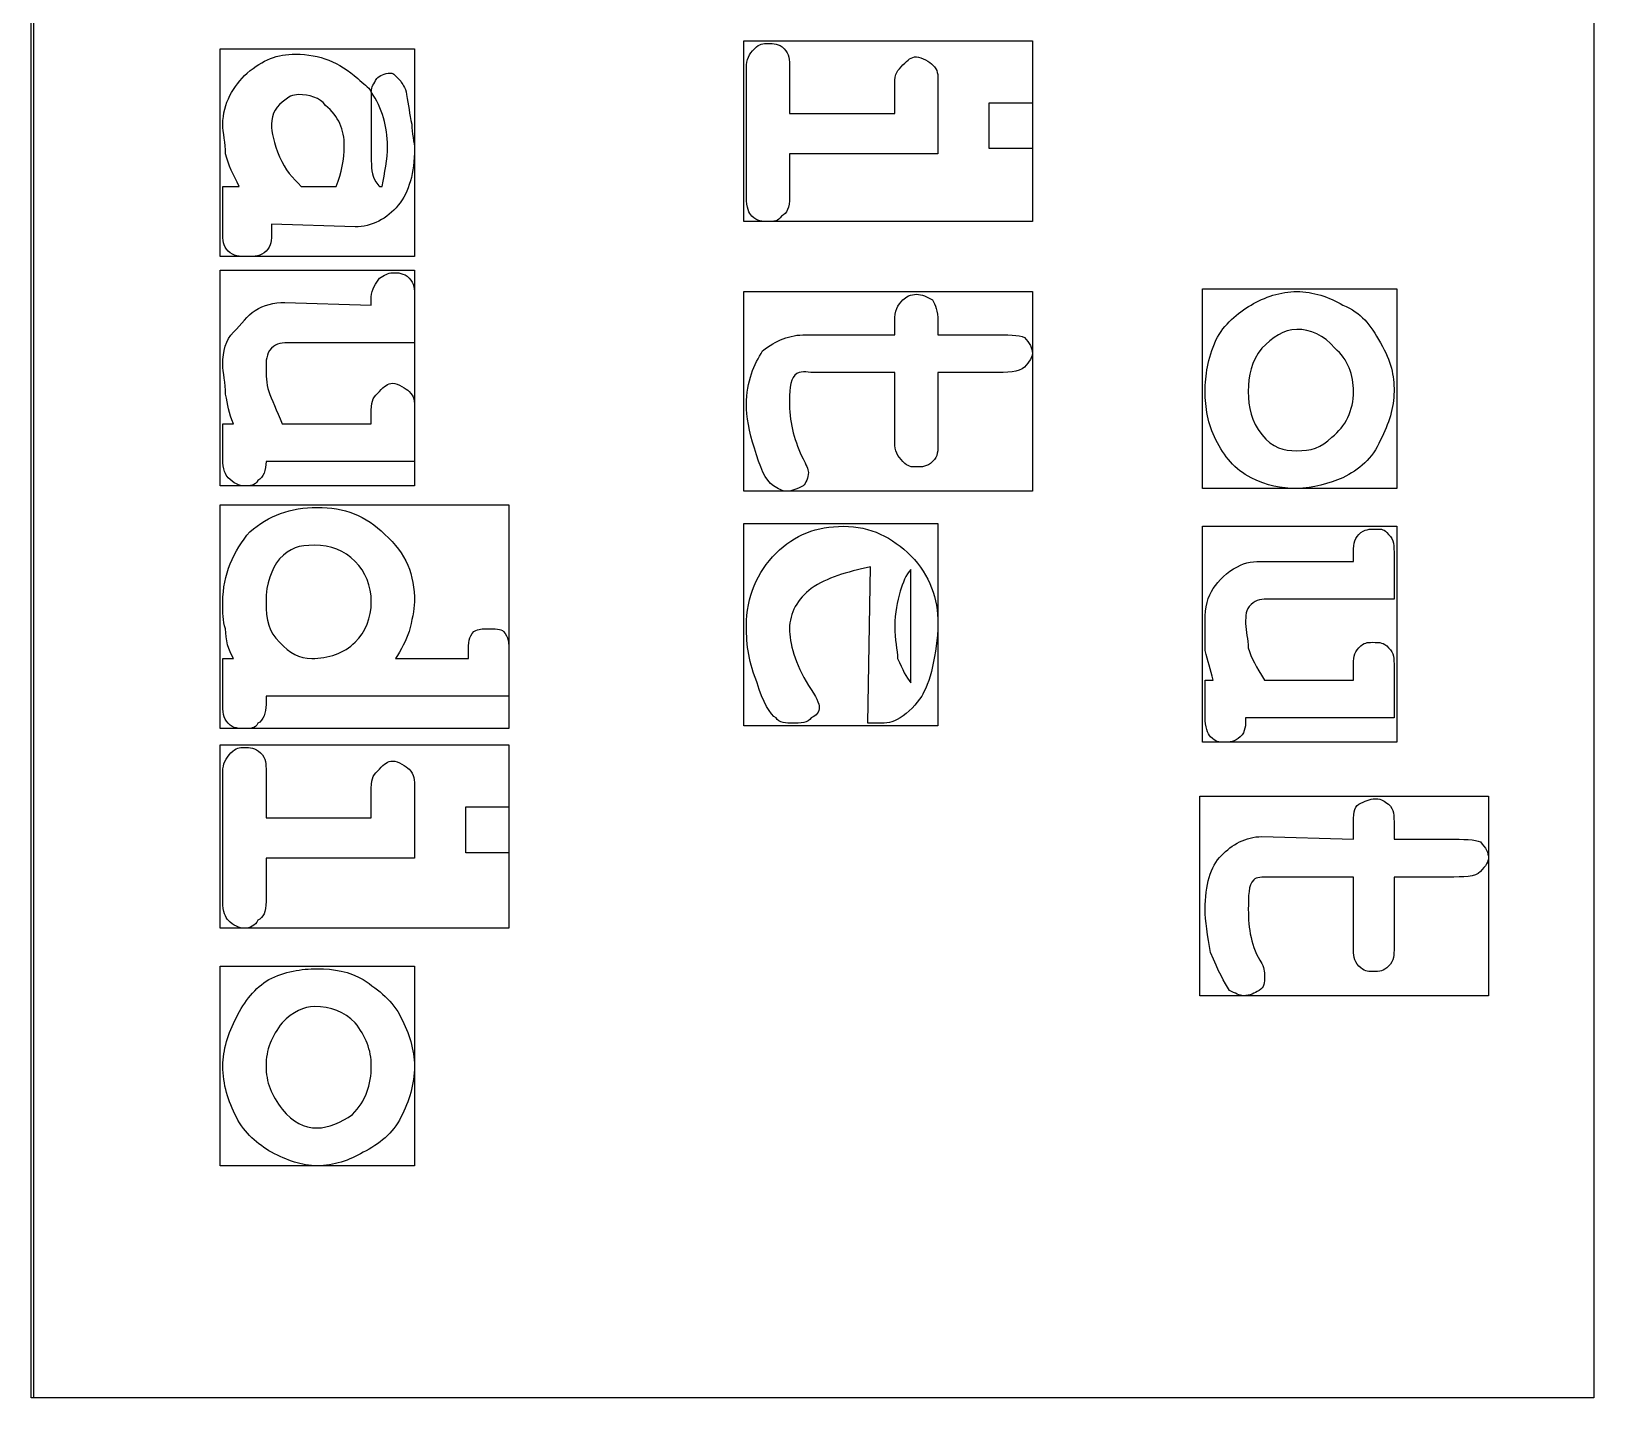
# Model space of a CAD drawing. Extents: x -52 to 498, y 3 to 363.
# Drawn here: x 37.42 to 43.21, y 89.67 to 94.74 of the extents above; entities that cross this region are included whole.
import ezdxf

# ---------------------------------------------------------------- set-up
doc = ezdxf.new("R2010")
doc.units = 0
doc.layers.add('RpiPaveiksliukas', color=7, linetype='CONTINUOUS')

msp = doc.modelspace()

# ---------------------------------------------------------------- linework, layer by layer
at = {"layer": 'RpiPaveiksliukas', "color": 7}
for points in [[(43.210341, 89.672525), (37.420341, 89.672525), (37.420341, 100.262524), (43.210341, 100.262524)], [(40.320341, 89.672525), (37.430341, 89.672525), (37.430341, 100.252524), (43.210341, 100.252524), (43.210341, 89.672525)], [(40.320341, 89.672525), (37.430341, 89.672525), (37.430341, 100.252524), (43.210341, 100.252524), (43.210341, 89.672525)], [(38.840341, 93.902525), (38.120341, 93.902525), (38.120341, 94.672525), (38.840341, 94.672525)], [(41.130341, 94.032525), (40.060341, 94.032525), (40.060341, 94.702525), (41.130341, 94.702525)], [(41.130341, 94.302525), (40.970341, 94.302525), (40.970341, 94.472525), (41.130341, 94.472525)], [(38.740341, 94.312525)], [(38.840341, 93.052525), (38.120341, 93.052525), (38.120341, 93.852525), (38.840341, 93.852525)], [(41.130341, 93.032525), (40.060341, 93.032525), (40.060341, 93.772525), (41.130341, 93.772525)], [(42.480341, 93.042525), (41.760341, 93.042525), (41.760341, 93.782525), (42.480341, 93.782525)], [(42.110341, 93.182525)], [(42.110341, 93.042525)], [(39.190341, 92.152525), (38.120341, 92.152525), (38.120341, 92.982525), (39.190341, 92.982525)], [(40.780341, 92.162525), (40.060341, 92.162525), (40.060341, 92.912525), (40.780341, 92.912525)], [(42.480341, 92.102525), (41.760341, 92.102525), (41.760341, 92.902525), (42.480341, 92.902525)], [(38.460341, 92.412525)], [(40.680341, 92.322525)], [(39.190341, 91.412525), (38.120341, 91.412525), (38.120341, 92.092525), (39.190341, 92.092525)], [(42.820341, 91.162525), (41.750341, 91.162525), (41.750341, 91.902525), (42.820341, 91.902525)], [(39.190341, 91.692525), (39.030341, 91.692525), (39.030341, 91.862525), (39.190341, 91.862525)], [(38.840341, 90.532525), (38.120341, 90.532525), (38.120341, 91.272525), (38.840341, 91.272525)], [(38.480341, 90.672525)], [(38.480341, 90.532525)]]:
    msp.add_lwpolyline(points, close=True, dxfattribs=at)
for points in [[(38.770341, 94.572525), (38.790341, 94.552525)], [(40.070341, 94.122525), (40.070341, 94.602525)], [(40.230341, 94.602525), (40.230341, 94.432525), (40.620341, 94.432525), (40.620341, 94.542525)], [(38.680341, 94.512525), (38.680341, 94.452525), (38.680341, 94.292525)], [(40.780341, 94.542525), (40.780341, 94.282525)], [(40.780341, 94.282525), (40.230341, 94.282525), (40.230341, 94.122525)], [(38.130341, 94.162525), (38.190341, 94.162525)], [(38.130341, 93.992525), (38.130341, 94.162525)], [(38.420341, 94.162525), (38.550341, 94.162525)], [(38.710341, 94.162525), (38.720341, 94.162525)], [(38.620341, 94.012525), (38.310341, 94.022525), (38.310341, 93.992525)], [(38.360341, 93.732525), (38.680341, 93.722525), (38.680341, 93.752525)], [(38.840341, 93.752525), (38.840341, 93.582525), (38.380341, 93.582525)], [(40.290341, 93.612525), (40.620341, 93.612525), (40.620341, 93.662525)], [(40.780341, 93.662525), (40.780341, 93.612525), (40.980341, 93.612525)], [(40.620341, 93.472525), (40.320341, 93.472525)], [(40.620341, 93.212525), (40.620341, 93.472525)], [(40.980341, 93.472525), (40.780341, 93.472525), (40.780341, 93.212525)], [(38.130341, 93.152525), (38.130341, 93.282525), (38.170341, 93.282525)], [(38.350341, 93.282525), (38.680341, 93.282525), (38.680341, 93.332525)], [(38.840341, 93.332525), (38.840341, 93.142525)], [(38.840341, 93.142525), (38.290341, 93.142525)], [(41.990341, 92.772525), (42.320341, 92.772525), (42.320341, 92.792525)], [(42.470341, 92.792525), (42.470341, 92.632525), (42.010341, 92.632525)], [(40.520341, 92.172525), (40.530341, 92.752525)], [(40.680341, 92.322525), (40.680341, 92.742525)], [(38.130341, 92.252525), (38.130341, 92.412525), (38.170341, 92.412525)], [(38.770341, 92.412525), (39.040341, 92.412525), (39.040341, 92.432525)], [(39.190341, 92.432525), (39.190341, 92.272525)], [(41.990341, 92.332525), (42.320341, 92.332525), (42.320341, 92.382525)], [(42.470341, 92.382525), (42.470341, 92.192525)], [(41.770341, 92.192525), (41.770341, 92.332525), (41.800341, 92.332525)], [(39.190341, 92.272525), (38.290341, 92.272525), (38.290341, 92.242525)], [(42.470341, 92.192525), (41.920341, 92.192525)], [(40.560341, 92.172525), (40.520341, 92.172525)], [(38.130341, 91.512525), (38.130341, 91.992525)], [(38.290341, 91.992525), (38.290341, 91.822525), (38.680341, 91.822525), (38.680341, 91.932525)], [(38.840341, 91.932525), (38.840341, 91.672525)], [(41.980341, 91.752525), (42.320341, 91.742525), (42.320341, 91.792525)], [(42.470341, 91.792525), (42.470341, 91.742525), (42.670341, 91.742525)], [(38.840341, 91.672525), (38.290341, 91.672525), (38.290341, 91.512525)], [(42.320341, 91.602525), (42.010341, 91.602525)], [(42.320341, 91.342525), (42.320341, 91.602525)], [(42.670341, 91.602525), (42.470341, 91.602525), (42.470341, 91.342525)]]:
    msp.add_lwpolyline(points, dxfattribs=at)
for points in [[(40.070341, 94.602525), (40.070341, 94.632525), (40.080341, 94.652525), (40.100341, 94.672525)], [(40.100341, 94.672525), (40.120341, 94.692525), (40.130341, 94.692525), (40.150341, 94.692525)], [(40.150341, 94.692525), (40.170341, 94.692525), (40.190341, 94.692525), (40.210341, 94.672525)], [(40.210341, 94.672525), (40.230341, 94.652525), (40.230341, 94.632525), (40.230341, 94.602525)], [(38.220341, 94.582525), (38.280341, 94.632525), (38.330341, 94.652525), (38.400341, 94.652525)], [(38.400341, 94.652525), (38.490341, 94.652525), (38.560341, 94.622525), (38.630341, 94.562525)], [(40.620341, 94.542525), (40.620341, 94.582525), (40.630341, 94.592525), (40.650341, 94.612525)], [(40.650341, 94.612525), (40.670341, 94.632525), (40.680341, 94.642525), (40.700341, 94.642525)], [(40.700341, 94.642525), (40.720341, 94.642525), (40.750341, 94.622525), (40.760341, 94.612525)], [(40.760341, 94.612525), (40.780341, 94.592525), (40.780341, 94.582525), (40.780341, 94.542525)], [(38.130341, 94.392525), (38.130341, 94.472525), (38.170341, 94.532525), (38.220341, 94.582525)], [(38.630341, 94.562525), (38.650341, 94.542525), (38.670341, 94.532525), (38.680341, 94.512525)], [(38.680341, 94.512525), (38.680341, 94.532525), (38.690341, 94.542525), (38.700341, 94.562525)], [(38.700341, 94.562525), (38.710341, 94.572525), (38.730341, 94.582525), (38.750341, 94.582525)], [(38.750341, 94.582525), (38.760341, 94.582525), (38.760341, 94.582525), (38.770341, 94.572525)], [(38.790341, 94.552525), (38.790341, 94.542525), (38.810341, 94.532525), (38.810341, 94.502525)], [(38.410341, 94.502525), (38.390341, 94.502525), (38.370341, 94.492525), (38.360341, 94.482525)], [(38.510341, 94.462525), (38.490341, 94.492525), (38.450341, 94.502525), (38.410341, 94.502525)], [(38.740341, 94.312525), (38.740341, 94.382525), (38.720341, 94.452525), (38.680341, 94.512525)], [(38.810341, 94.502525), (38.820341, 94.462525), (38.820341, 94.432525), (38.830341, 94.392525)], [(38.360341, 94.482525), (38.330341, 94.462525), (38.310341, 94.432525), (38.310341, 94.392525)], [(38.580341, 94.312525), (38.580341, 94.372525), (38.560341, 94.422525), (38.510341, 94.462525)], [(38.140341, 94.282525), (38.140341, 94.322525), (38.130341, 94.362525), (38.130341, 94.392525)], [(38.310341, 94.392525), (38.310341, 94.362525), (38.320341, 94.322525), (38.340341, 94.272525)], [(38.830341, 94.392525), (38.830341, 94.362525), (38.840341, 94.322525), (38.840341, 94.302525)], [(38.190341, 94.162525), (38.170341, 94.202525), (38.150341, 94.242525), (38.140341, 94.282525)], [(38.340341, 94.272525), (38.360341, 94.222525), (38.390341, 94.192525), (38.420341, 94.162525)], [(38.550341, 94.162525), (38.570341, 94.212525), (38.580341, 94.262525), (38.580341, 94.312525)], [(38.680341, 94.292525), (38.680341, 94.242525), (38.680341, 94.212525), (38.690341, 94.192525)], [(38.720341, 94.162525), (38.730341, 94.212525), (38.740341, 94.262525), (38.740341, 94.312525)], [(38.840341, 94.302525), (38.840341, 94.212525), (38.820341, 94.142525), (38.780341, 94.092525)], [(38.690341, 94.192525), (38.700341, 94.172525), (38.710341, 94.162525), (38.710341, 94.162525)], [(38.780341, 94.092525), (38.740341, 94.042525), (38.680341, 94.012525), (38.620341, 94.012525)], [(40.090341, 94.052525), (40.080341, 94.062525), (40.070341, 94.082525), (40.070341, 94.122525)], [(40.230341, 94.122525), (40.230341, 94.082525), (40.220341, 94.062525), (40.200341, 94.052525)], [(40.150341, 94.032525), (40.130341, 94.032525), (40.110341, 94.032525), (40.090341, 94.052525)], [(40.200341, 94.052525), (40.190341, 94.032525), (40.170341, 94.032525), (40.150341, 94.032525)], [(38.150341, 93.922525), (38.130341, 93.942525), (38.130341, 93.962525), (38.130341, 93.992525)], [(38.310341, 93.992525), (38.310341, 93.962525), (38.310341, 93.942525), (38.290341, 93.922525)], [(38.220341, 93.902525), (38.190341, 93.902525), (38.170341, 93.902525), (38.150341, 93.922525)], [(38.290341, 93.922525), (38.270341, 93.902525), (38.250341, 93.902525), (38.220341, 93.902525)], [(38.680341, 93.752525), (38.680341, 93.782525), (38.700341, 93.802525), (38.710341, 93.822525)], [(38.710341, 93.822525), (38.730341, 93.832525), (38.740341, 93.842525), (38.760341, 93.842525)], [(38.760341, 93.842525), (38.780341, 93.842525), (38.800341, 93.842525), (38.820341, 93.822525)], [(38.820341, 93.822525), (38.840341, 93.802525), (38.840341, 93.782525), (38.840341, 93.752525)], [(40.620341, 93.662525), (40.620341, 93.702525), (40.630341, 93.722525), (40.650341, 93.742525)], [(40.650341, 93.742525), (40.660341, 93.752525), (40.680341, 93.762525), (40.700341, 93.762525)], [(40.700341, 93.762525), (40.720341, 93.762525), (40.740341, 93.752525), (40.760341, 93.742525)], [(40.760341, 93.742525), (40.770341, 93.722525), (40.780341, 93.702525), (40.780341, 93.662525)], [(41.940341, 93.722525), (41.990341, 93.752525), (42.050341, 93.772525), (42.110341, 93.772525)], [(42.110341, 93.772525), (42.170341, 93.772525), (42.230341, 93.752525), (42.280341, 93.722525)], [(38.170341, 93.622525), (38.200341, 93.652525), (38.220341, 93.682525), (38.250341, 93.702525)], [(38.250341, 93.702525), (38.280341, 93.722525), (38.320341, 93.732525), (38.360341, 93.732525)], [(41.810341, 93.592525), (41.840341, 93.652525), (41.890341, 93.692525), (41.940341, 93.722525)], [(42.280341, 93.722525), (42.350341, 93.692525), (42.380341, 93.652525), (42.420341, 93.582525)], [(42.110341, 93.632525), (42.060341, 93.632525), (42.020341, 93.602525), (41.980341, 93.562525)], [(42.250341, 93.562525), (42.210341, 93.612525), (42.160341, 93.632525), (42.110341, 93.632525)], [(38.130341, 93.502525), (38.130341, 93.552525), (38.140341, 93.592525), (38.170341, 93.622525)], [(38.380341, 93.582525), (38.350341, 93.582525), (38.330341, 93.582525), (38.310341, 93.562525)], [(40.130341, 93.552525), (40.180341, 93.592525), (40.230341, 93.612525), (40.290341, 93.612525)], [(40.980341, 93.612525), (41.040341, 93.612525), (41.080341, 93.612525), (41.100341, 93.602525)], [(41.100341, 93.602525), (41.120341, 93.582525), (41.130341, 93.562525), (41.130341, 93.542525)], [(41.770341, 93.402525), (41.770341, 93.462525), (41.780341, 93.522525), (41.810341, 93.592525)], [(42.420341, 93.582525), (42.460341, 93.512525), (42.470341, 93.462525), (42.470341, 93.402525)], [(38.310341, 93.562525), (38.290341, 93.542525), (38.290341, 93.512525), (38.290341, 93.492525)], [(40.070341, 93.352525), (40.070341, 93.442525), (40.100341, 93.502525), (40.130341, 93.552525)], [(41.130341, 93.542525), (41.130341, 93.532525), (41.120341, 93.512525), (41.100341, 93.492525)], [(41.980341, 93.562525), (41.940341, 93.512525), (41.930341, 93.462525), (41.930341, 93.402525)], [(42.320341, 93.402525), (42.320341, 93.462525), (42.300341, 93.522525), (42.250341, 93.562525)], [(38.140341, 93.392525), (38.140341, 93.432525), (38.130341, 93.472525), (38.130341, 93.502525)], [(38.290341, 93.492525), (38.290341, 93.462525), (38.290341, 93.432525), (38.300341, 93.402525)], [(40.250341, 93.462525), (40.230341, 93.442525), (40.230341, 93.402525), (40.230341, 93.352525)], [(40.320341, 93.472525), (40.290341, 93.472525), (40.270341, 93.482525), (40.250341, 93.462525)], [(41.100341, 93.492525), (41.080341, 93.472525), (41.040341, 93.472525), (40.980341, 93.472525)], [(38.300341, 93.402525), (38.310341, 93.372525), (38.330341, 93.332525), (38.350341, 93.282525)], [(38.680341, 93.332525), (38.680341, 93.372525), (38.690341, 93.382525), (38.710341, 93.402525)], [(38.710341, 93.402525), (38.730341, 93.422525), (38.740341, 93.432525), (38.760341, 93.432525)], [(38.760341, 93.432525), (38.780341, 93.432525), (38.810341, 93.412525), (38.820341, 93.402525)], [(38.820341, 93.402525), (38.840341, 93.382525), (38.840341, 93.372525), (38.840341, 93.332525)], [(41.810341, 93.222525), (41.780341, 93.282525), (41.770341, 93.342525), (41.770341, 93.402525)], [(41.930341, 93.402525), (41.930341, 93.342525), (41.940341, 93.292525), (41.980341, 93.242525)], [(42.240341, 93.232525), (42.290341, 93.272525), (42.320341, 93.332525), (42.320341, 93.402525)], [(42.470341, 93.402525), (42.470341, 93.342525), (42.450341, 93.282525), (42.420341, 93.222525)], [(38.170341, 93.282525), (38.150341, 93.322525), (38.150341, 93.352525), (38.140341, 93.392525)], [(40.100341, 93.192525), (40.080341, 93.252525), (40.070341, 93.312525), (40.070341, 93.352525)], [(40.230341, 93.352525), (40.230341, 93.282525), (40.250341, 93.212525), (40.280341, 93.152525)], [(41.940341, 93.082525), (41.880341, 93.112525), (41.840341, 93.162525), (41.810341, 93.222525)], [(41.980341, 93.242525), (42.020341, 93.192525), (42.060341, 93.182525), (42.110341, 93.182525)], [(42.110341, 93.182525), (42.160341, 93.182525), (42.200341, 93.192525), (42.240341, 93.232525)], [(42.420341, 93.222525), (42.390341, 93.152525), (42.340341, 93.112525), (42.280341, 93.082525)], [(40.170341, 93.052525), (40.140341, 93.072525), (40.120341, 93.122525), (40.100341, 93.192525)], [(40.650341, 93.142525), (40.630341, 93.162525), (40.620341, 93.182525), (40.620341, 93.212525)], [(40.780341, 93.212525), (40.780341, 93.182525), (40.780341, 93.162525), (40.760341, 93.142525)], [(38.150341, 93.082525), (38.140341, 93.092525), (38.130341, 93.112525), (38.130341, 93.152525)], [(38.290341, 93.142525), (38.290341, 93.112525), (38.280341, 93.082525), (38.260341, 93.072525)], [(40.280341, 93.152525), (40.290341, 93.132525), (40.300341, 93.112525), (40.300341, 93.102525)], [(40.700341, 93.122525), (40.680341, 93.122525), (40.670341, 93.122525), (40.650341, 93.142525)], [(40.760341, 93.142525), (40.740341, 93.122525), (40.720341, 93.122525), (40.700341, 93.122525)], [(38.210341, 93.052525), (38.190341, 93.052525), (38.170341, 93.062525), (38.150341, 93.082525)], [(38.260341, 93.072525), (38.250341, 93.052525), (38.230341, 93.052525), (38.210341, 93.052525)], [(40.220341, 93.032525), (40.200341, 93.032525), (40.190341, 93.042525), (40.170341, 93.052525)], [(40.280341, 93.052525), (40.260341, 93.042525), (40.240341, 93.032525), (40.220341, 93.032525)], [(40.300341, 93.102525), (40.300341, 93.082525), (40.290341, 93.062525), (40.280341, 93.052525)], [(42.110341, 93.042525), (42.050341, 93.042525), (42.000341, 93.052525), (41.940341, 93.082525)], [(42.280341, 93.082525), (42.230341, 93.062525), (42.170341, 93.042525), (42.110341, 93.042525)], [(38.230341, 92.882525), (38.300341, 92.942525), (38.380341, 92.972525), (38.480341, 92.972525)], [(38.480341, 92.972525), (38.580341, 92.972525), (38.660341, 92.942525), (38.730341, 92.872525)], [(38.130341, 92.622525), (38.130341, 92.722525), (38.170341, 92.812525), (38.230341, 92.882525)], [(38.730341, 92.872525), (38.810341, 92.802525), (38.840341, 92.722525), (38.840341, 92.622525)], [(40.180341, 92.802525), (40.250341, 92.872525), (40.330341, 92.902525), (40.430341, 92.902525)], [(40.430341, 92.902525), (40.530341, 92.902525), (40.610341, 92.862525), (40.680341, 92.792525)], [(42.320341, 92.792525), (42.320341, 92.832525), (42.320341, 92.852525), (42.340341, 92.872525)], [(42.340341, 92.872525), (42.360341, 92.892525), (42.380341, 92.892525), (42.400341, 92.892525)], [(42.400341, 92.892525), (42.430341, 92.892525), (42.430341, 92.892525), (42.450341, 92.872525)], [(42.450341, 92.872525), (42.470341, 92.852525), (42.470341, 92.832525), (42.470341, 92.792525)], [(38.470341, 92.832525), (38.410341, 92.832525), (38.380341, 92.822525), (38.340341, 92.782525)], [(38.620341, 92.772525), (38.580341, 92.812525), (38.530341, 92.832525), (38.470341, 92.832525)], [(38.340341, 92.782525), (38.310341, 92.742525), (38.290341, 92.692525), (38.290341, 92.622525)], [(38.680341, 92.622525), (38.680341, 92.682525), (38.660341, 92.732525), (38.620341, 92.772525)], [(40.070341, 92.532525), (40.070341, 92.642525), (40.110341, 92.732525), (40.180341, 92.802525)], [(40.680341, 92.792525), (40.750341, 92.722525), (40.780341, 92.632525), (40.780341, 92.542525)], [(41.890341, 92.752525), (41.920341, 92.772525), (41.950341, 92.772525), (41.990341, 92.772525)], [(40.530341, 92.752525), (40.440341, 92.732525), (40.370341, 92.712525), (40.310341, 92.672525)], [(40.680341, 92.742525), (40.660341, 92.722525), (40.650341, 92.692525), (40.640341, 92.662525)], [(41.800341, 92.672525), (41.820341, 92.702525), (41.850341, 92.732525), (41.890341, 92.752525)], [(40.310341, 92.672525), (40.260341, 92.632525), (40.230341, 92.582525), (40.230341, 92.522525)], [(40.640341, 92.662525), (40.630341, 92.622525), (40.620341, 92.582525), (40.620341, 92.532525)], [(41.770341, 92.552525), (41.770341, 92.602525), (41.780341, 92.642525), (41.800341, 92.672525)], [(38.140341, 92.522525), (38.130341, 92.552525), (38.130341, 92.582525), (38.130341, 92.622525)], [(38.290341, 92.622525), (38.290341, 92.552525), (38.300341, 92.512525), (38.340341, 92.472525)], [(38.620341, 92.472525), (38.660341, 92.512525), (38.680341, 92.562525), (38.680341, 92.622525)], [(38.840341, 92.622525), (38.840341, 92.592525), (38.830341, 92.552525), (38.820341, 92.512525)], [(41.940341, 92.612525), (41.920341, 92.592525), (41.920341, 92.572525), (41.920341, 92.542525)], [(42.010341, 92.632525), (41.980341, 92.632525), (41.960341, 92.632525), (41.940341, 92.612525)], [(40.110341, 92.322525), (40.080341, 92.392525), (40.070341, 92.462525), (40.070341, 92.532525)], [(40.620341, 92.532525), (40.620341, 92.482525), (40.630341, 92.442525), (40.630341, 92.412525)], [(40.780341, 92.542525), (40.780341, 92.482525), (40.770341, 92.432525), (40.760341, 92.382525)], [(41.770341, 92.442525), (41.770341, 92.482525), (41.770341, 92.512525), (41.770341, 92.552525)], [(41.920341, 92.542525), (41.920341, 92.512525), (41.930341, 92.482525), (41.930341, 92.452525)], [(38.170341, 92.412525), (38.150341, 92.442525), (38.140341, 92.482525), (38.140341, 92.522525)], [(38.340341, 92.472525), (38.380341, 92.432525), (38.410341, 92.412525), (38.460341, 92.412525)], [(38.460341, 92.412525), (38.520341, 92.412525), (38.580341, 92.432525), (38.620341, 92.472525)], [(38.820341, 92.512525), (38.810341, 92.482525), (38.790341, 92.442525), (38.770341, 92.412525)], [(39.040341, 92.432525), (39.040341, 92.472525), (39.040341, 92.492525), (39.060341, 92.512525)], [(39.060341, 92.512525), (39.080341, 92.522525), (39.090341, 92.522525), (39.110341, 92.522525)], [(39.110341, 92.522525), (39.140341, 92.522525), (39.160341, 92.522525), (39.170341, 92.512525)], [(39.170341, 92.512525), (39.190341, 92.492525), (39.190341, 92.472525), (39.190341, 92.432525)], [(40.230341, 92.522525), (40.230341, 92.472525), (40.250341, 92.392525), (40.300341, 92.312525)], [(42.340341, 92.452525), (42.360341, 92.472525), (42.370341, 92.472525), (42.390341, 92.472525)], [(42.390341, 92.472525), (42.420341, 92.472525), (42.430341, 92.472525), (42.450341, 92.452525)], [(40.630341, 92.412525), (40.650341, 92.372525), (40.660341, 92.342525), (40.680341, 92.322525)], [(41.800341, 92.332525), (41.790341, 92.372525), (41.780341, 92.402525), (41.770341, 92.442525)], [(41.930341, 92.452525), (41.940341, 92.412525), (41.960341, 92.382525), (41.990341, 92.332525)], [(42.320341, 92.382525), (42.320341, 92.412525), (42.320341, 92.432525), (42.340341, 92.452525)], [(42.450341, 92.452525), (42.470341, 92.432525), (42.470341, 92.412525), (42.470341, 92.382525)], [(40.760341, 92.382525), (40.750341, 92.332525), (40.730341, 92.292525), (40.720341, 92.272525)], [(40.180341, 92.192525), (40.160341, 92.202525), (40.130341, 92.252525), (40.110341, 92.322525)], [(40.300341, 92.312525), (40.330341, 92.272525), (40.340341, 92.242525), (40.340341, 92.232525)], [(38.150341, 92.172525), (38.130341, 92.192525), (38.130341, 92.212525), (38.130341, 92.252525)], [(38.290341, 92.242525), (38.290341, 92.212525), (38.280341, 92.182525), (38.260341, 92.172525)], [(40.720341, 92.272525), (40.700341, 92.242525), (40.670341, 92.212525), (40.640341, 92.192525)], [(40.240341, 92.172525), (40.220341, 92.172525), (40.190341, 92.172525), (40.180341, 92.192525)], [(40.310341, 92.192525), (40.300341, 92.172525), (40.270341, 92.172525), (40.240341, 92.172525)], [(40.340341, 92.232525), (40.340341, 92.212525), (40.330341, 92.202525), (40.310341, 92.192525)], [(40.640341, 92.192525), (40.610341, 92.172525), (40.590341, 92.172525), (40.560341, 92.172525)], [(41.790341, 92.122525), (41.780341, 92.132525), (41.770341, 92.162525), (41.770341, 92.192525)], [(41.920341, 92.192525), (41.920341, 92.162525), (41.920341, 92.142525), (41.900341, 92.122525)], [(38.210341, 92.152525), (38.190341, 92.152525), (38.170341, 92.152525), (38.150341, 92.172525)], [(38.260341, 92.172525), (38.250341, 92.152525), (38.230341, 92.152525), (38.210341, 92.152525)], [(41.840341, 92.102525), (41.820341, 92.102525), (41.810341, 92.102525), (41.790341, 92.122525)], [(41.900341, 92.122525), (41.880341, 92.102525), (41.860341, 92.102525), (41.840341, 92.102525)], [(38.130341, 91.992525), (38.130341, 92.022525), (38.140341, 92.042525), (38.160341, 92.062525)], [(38.160341, 92.062525), (38.180341, 92.082525), (38.190341, 92.082525), (38.210341, 92.082525)], [(38.210341, 92.082525), (38.230341, 92.082525), (38.250341, 92.082525), (38.270341, 92.062525)], [(38.270341, 92.062525), (38.290341, 92.042525), (38.290341, 92.022525), (38.290341, 91.992525)], [(38.710341, 92.002525), (38.730341, 92.022525), (38.740341, 92.032525), (38.760341, 92.032525)], [(38.760341, 92.032525), (38.780341, 92.032525), (38.810341, 92.012525), (38.820341, 92.002525)], [(38.680341, 91.932525), (38.680341, 91.972525), (38.690341, 91.982525), (38.710341, 92.002525)], [(38.820341, 92.002525), (38.840341, 91.982525), (38.840341, 91.962525), (38.840341, 91.932525)], [(42.340341, 91.872525), (42.360341, 91.882525), (42.380341, 91.892525), (42.400341, 91.892525)], [(42.400341, 91.892525), (42.430341, 91.892525), (42.430341, 91.882525), (42.450341, 91.872525)], [(42.320341, 91.792525), (42.320341, 91.832525), (42.320341, 91.862525), (42.340341, 91.872525)], [(42.450341, 91.872525), (42.470341, 91.852525), (42.470341, 91.832525), (42.470341, 91.792525)], [(41.830341, 91.682525), (41.870341, 91.722525), (41.920341, 91.752525), (41.980341, 91.752525)], [(42.670341, 91.742525), (42.730341, 91.742525), (42.770341, 91.742525), (42.790341, 91.732525)], [(42.790341, 91.732525), (42.810341, 91.712525), (42.820341, 91.692525), (42.820341, 91.672525)], [(41.770341, 91.482525), (41.770341, 91.572525), (41.790341, 91.642525), (41.830341, 91.682525)], [(42.820341, 91.672525), (42.820341, 91.662525), (42.810341, 91.642525), (42.790341, 91.622525)], [(42.010341, 91.602525), (41.980341, 91.602525), (41.960341, 91.602525), (41.950341, 91.592525)], [(42.790341, 91.622525), (42.770341, 91.602525), (42.730341, 91.602525), (42.670341, 91.602525)], [(41.950341, 91.592525), (41.930341, 91.572525), (41.930341, 91.532525), (41.930341, 91.482525)], [(38.150341, 91.442525), (38.140341, 91.452525), (38.130341, 91.472525), (38.130341, 91.512525)], [(38.290341, 91.512525), (38.290341, 91.472525), (38.280341, 91.452525), (38.260341, 91.442525)], [(41.790341, 91.322525), (41.780341, 91.382525), (41.770341, 91.442525), (41.770341, 91.482525)], [(41.930341, 91.482525), (41.930341, 91.412525), (41.940341, 91.342525), (41.980341, 91.282525)], [(38.210341, 91.412525), (38.190341, 91.412525), (38.170341, 91.422525), (38.150341, 91.442525)], [(38.260341, 91.442525), (38.250341, 91.422525), (38.230341, 91.412525), (38.210341, 91.412525)], [(41.860341, 91.182525), (41.840341, 91.212525), (41.820341, 91.252525), (41.790341, 91.322525)], [(42.340341, 91.272525), (42.320341, 91.292525), (42.320341, 91.312525), (42.320341, 91.342525)], [(42.470341, 91.342525), (42.470341, 91.312525), (42.470341, 91.292525), (42.450341, 91.272525)], [(38.300341, 91.222525), (38.360341, 91.252525), (38.420341, 91.262525), (38.480341, 91.262525)], [(38.480341, 91.262525), (38.540341, 91.262525), (38.600341, 91.252525), (38.650341, 91.222525)], [(41.980341, 91.282525), (41.990341, 91.262525), (41.990341, 91.242525), (41.990341, 91.232525)], [(42.390341, 91.252525), (42.370341, 91.252525), (42.360341, 91.252525), (42.340341, 91.272525)], [(42.450341, 91.272525), (42.430341, 91.252525), (42.420341, 91.252525), (42.390341, 91.252525)], [(38.180341, 91.082525), (38.210341, 91.142525), (38.250341, 91.192525), (38.300341, 91.222525)], [(38.650341, 91.222525), (38.710341, 91.182525), (38.760341, 91.142525), (38.790341, 91.082525)], [(41.990341, 91.232525), (41.990341, 91.212525), (41.990341, 91.192525), (41.970341, 91.182525)], [(41.910341, 91.162525), (41.900341, 91.162525), (41.880341, 91.172525), (41.860341, 91.182525)], [(41.970341, 91.182525), (41.950341, 91.172525), (41.940341, 91.162525), (41.910341, 91.162525)], [(38.130341, 90.902525), (38.130341, 90.962525), (38.150341, 91.022525), (38.180341, 91.082525)], [(38.470341, 91.122525), (38.430341, 91.122525), (38.390341, 91.102525), (38.350341, 91.062525)], [(38.620341, 91.062525), (38.580341, 91.102525), (38.530341, 91.122525), (38.470341, 91.122525)], [(38.790341, 91.082525), (38.820341, 91.022525), (38.840341, 90.962525), (38.840341, 90.902525)], [(38.350341, 91.062525), (38.310341, 91.012525), (38.290341, 90.962525), (38.290341, 90.902525)], [(38.680341, 90.902525), (38.680341, 90.962525), (38.660341, 91.012525), (38.620341, 91.062525)], [(38.180341, 90.712525), (38.150341, 90.772525), (38.130341, 90.832525), (38.130341, 90.902525)], [(38.290341, 90.902525), (38.290341, 90.842525), (38.310341, 90.792525), (38.350341, 90.742525)], [(38.610341, 90.722525), (38.660341, 90.772525), (38.680341, 90.832525), (38.680341, 90.902525)], [(38.840341, 90.902525), (38.840341, 90.832525), (38.820341, 90.772525), (38.790341, 90.712525)], [(38.350341, 90.742525), (38.390341, 90.692525), (38.430341, 90.672525), (38.480341, 90.672525)], [(38.310341, 90.582525), (38.260341, 90.612525), (38.210341, 90.652525), (38.180341, 90.712525)], [(38.480341, 90.672525), (38.520341, 90.672525), (38.570341, 90.692525), (38.610341, 90.722525)], [(38.790341, 90.712525), (38.760341, 90.652525), (38.710341, 90.612525), (38.650341, 90.582525)], [(38.480341, 90.532525), (38.420341, 90.532525), (38.370341, 90.552525), (38.310341, 90.582525)], [(38.650341, 90.582525), (38.600341, 90.552525), (38.540341, 90.532525), (38.480341, 90.532525)]]:
    msp.add_open_spline(points, degree=3, dxfattribs=at)

doc.saveas('drawing.dxf')
